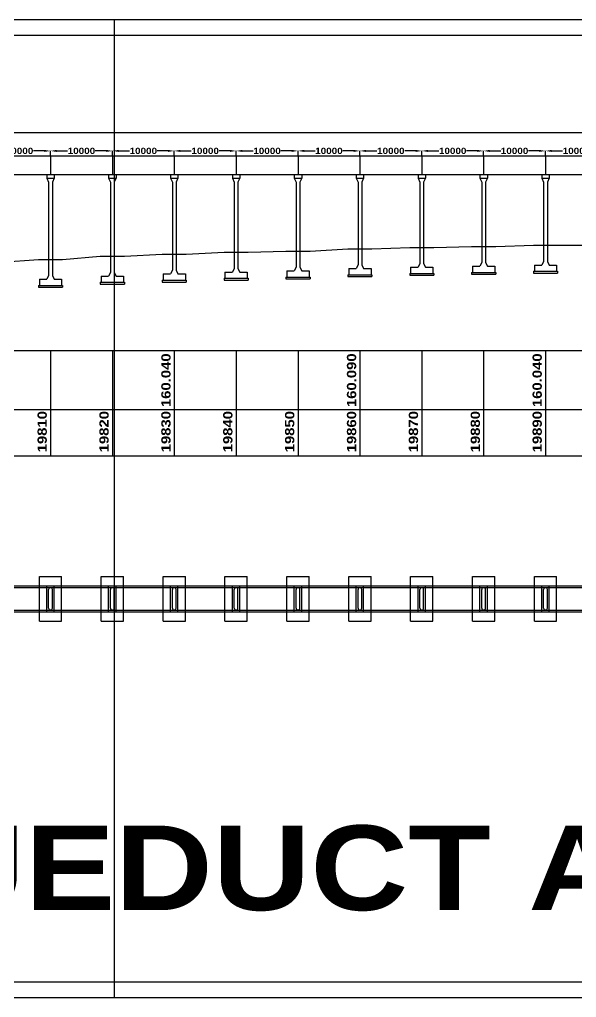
# Model space of a CAD drawing. Header units: millimetres. Extents: x -78649 to 789451, y -132618 to 25389.
# Drawn here: x 484151 to 574151, y -132618 to 25389 of the extents above; entities that cross this region are included whole.
import ezdxf

# ---------------------------------------------------------------- set-up
doc = ezdxf.new("R2010")
doc.units = ezdxf.units.MM
doc.styles.get("Standard").update_dxf_attribs({"font": 'ARIBLK.TTF'})
doc.dimstyles.new('ISO-25', dxfattribs={"dimtxt": 1000, "dimasz": 1000, "dimexe": 1.25, "dimexo": 0.625, "dimtad": 0, "dimtxsty": 'Standard', "dimcen": 75, "dimadec": 0, "dimazin": 0, "dimtfac": 1, "dimtmove": 0, "dimatfit": 2, "dimfxl": 0, "dimarcsym": 0})

# ---------------------------------------------------------------- blocks, each defined once
blk = doc.blocks.new('*D23')
at = {"color": 0, "lineweight": -2}
for p, q in [((479151, 3390), (479151, 4165)), ((480151, 4164), (481906, 4164)), ((488151, 4164), (486395, 4164)), ((489151, 3390), (489151, 4165))]:
    blk.add_line(p, q, dxfattribs=at)
at = {"color": 0}
for points in [[(480151, 4331), (480151, 3998), (479151, 4164)], [(488151, 4331), (488151, 3998), (489151, 4164)]]:
    blk.add_solid(points, dxfattribs=at)
at = {"layer": 'Defpoints', "color": 0}
for p in [(479151, 3389), (489151, 4164), (489151, 3389)]:
    blk.add_point(p, dxfattribs=at)
at = {"color": 0, "insert": (484151, 4164), "char_height": 1000, "attachment_point": 5}
blk.add_mtext('10000', dxfattribs=at)
blk = doc.blocks.new('*D24')
at = {"color": 0, "lineweight": -2}
for p, q in [((489151, 3390), (489151, 4165)), ((490151, 4164), (491906, 4164)), ((498151, 4164), (496395, 4164)), ((499151, 3390), (499151, 4165))]:
    blk.add_line(p, q, dxfattribs=at)
at = {"color": 0}
for points in [[(490151, 4331), (490151, 3998), (489151, 4164)], [(498151, 4331), (498151, 3998), (499151, 4164)]]:
    blk.add_solid(points, dxfattribs=at)
at = {"layer": 'Defpoints', "color": 0}
for p in [(489151, 3389), (499151, 4164), (499151, 3389)]:
    blk.add_point(p, dxfattribs=at)
at = {"color": 0, "insert": (494151, 4164), "char_height": 1000, "attachment_point": 5}
blk.add_mtext('10000', dxfattribs=at)
blk = doc.blocks.new('*D25')
at = {"color": 0, "lineweight": -2}
for p, q in [((499151, 3390), (499151, 4165)), ((500151, 4164), (501906, 4164)), ((508151, 4164), (506395, 4164)), ((509151, 3390), (509151, 4165))]:
    blk.add_line(p, q, dxfattribs=at)
at = {"color": 0}
for points in [[(500151, 4331), (500151, 3998), (499151, 4164)], [(508151, 4331), (508151, 3998), (509151, 4164)]]:
    blk.add_solid(points, dxfattribs=at)
at = {"layer": 'Defpoints', "color": 0}
for p in [(499151, 3389), (509151, 4164), (509151, 3389)]:
    blk.add_point(p, dxfattribs=at)
at = {"color": 0, "insert": (504151, 4164), "char_height": 1000, "attachment_point": 5}
blk.add_mtext('10000', dxfattribs=at)
blk = doc.blocks.new('*D26')
at = {"color": 0, "lineweight": -2}
for p, q in [((509151, 3390), (509151, 4165)), ((510151, 4164), (511906, 4164)), ((518151, 4164), (516395, 4164)), ((519151, 3390), (519151, 4165))]:
    blk.add_line(p, q, dxfattribs=at)
at = {"color": 0}
for points in [[(510151, 4331), (510151, 3998), (509151, 4164)], [(518151, 4331), (518151, 3998), (519151, 4164)]]:
    blk.add_solid(points, dxfattribs=at)
at = {"layer": 'Defpoints', "color": 0}
for p in [(509151, 3389), (519151, 4164), (519151, 3389)]:
    blk.add_point(p, dxfattribs=at)
at = {"color": 0, "insert": (514151, 4164), "char_height": 1000, "attachment_point": 5}
blk.add_mtext('10000', dxfattribs=at)
blk = doc.blocks.new('*D27')
at = {"color": 0, "lineweight": -2}
for p, q in [((519151, 3390), (519151, 4165)), ((520151, 4164), (521906, 4164)), ((528151, 4164), (526395, 4164)), ((529151, 3390), (529151, 4165))]:
    blk.add_line(p, q, dxfattribs=at)
at = {"color": 0}
for points in [[(520151, 4331), (520151, 3998), (519151, 4164)], [(528151, 4331), (528151, 3998), (529151, 4164)]]:
    blk.add_solid(points, dxfattribs=at)
at = {"layer": 'Defpoints', "color": 0}
for p in [(519151, 3389), (529151, 4164), (529151, 3389)]:
    blk.add_point(p, dxfattribs=at)
at = {"color": 0, "insert": (524151, 4164), "char_height": 1000, "attachment_point": 5}
blk.add_mtext('10000', dxfattribs=at)
blk = doc.blocks.new('*D28')
at = {"color": 0, "lineweight": -2}
for p, q in [((529151, 3390), (529151, 4165)), ((530151, 4164), (531906, 4164)), ((538151, 4164), (536395, 4164)), ((539151, 3390), (539151, 4165))]:
    blk.add_line(p, q, dxfattribs=at)
at = {"color": 0}
for points in [[(530151, 4331), (530151, 3998), (529151, 4164)], [(538151, 4331), (538151, 3998), (539151, 4164)]]:
    blk.add_solid(points, dxfattribs=at)
at = {"layer": 'Defpoints', "color": 0}
for p in [(529151, 3389), (539151, 4164), (539151, 3389)]:
    blk.add_point(p, dxfattribs=at)
at = {"color": 0, "insert": (534151, 4164), "char_height": 1000, "attachment_point": 5}
blk.add_mtext('10000', dxfattribs=at)
blk = doc.blocks.new('*D29')
at = {"color": 0, "lineweight": -2}
for p, q in [((539151, 3390), (539151, 4165)), ((540151, 4164), (541906, 4164)), ((548151, 4164), (546395, 4164)), ((549151, 3390), (549151, 4165))]:
    blk.add_line(p, q, dxfattribs=at)
at = {"color": 0}
for points in [[(540151, 4331), (540151, 3998), (539151, 4164)], [(548151, 4331), (548151, 3998), (549151, 4164)]]:
    blk.add_solid(points, dxfattribs=at)
at = {"layer": 'Defpoints', "color": 0}
for p in [(539151, 3389), (549151, 4164), (549151, 3389)]:
    blk.add_point(p, dxfattribs=at)
at = {"color": 0, "insert": (544151, 4164), "char_height": 1000, "attachment_point": 5}
blk.add_mtext('10000', dxfattribs=at)
blk = doc.blocks.new('*D30')
at = {"color": 0, "lineweight": -2}
for p, q in [((549151, 3390), (549151, 4165)), ((550151, 4164), (551906, 4164)), ((558151, 4164), (556395, 4164)), ((559151, 3390), (559151, 4165))]:
    blk.add_line(p, q, dxfattribs=at)
at = {"color": 0}
for points in [[(550151, 4331), (550151, 3998), (549151, 4164)], [(558151, 4331), (558151, 3998), (559151, 4164)]]:
    blk.add_solid(points, dxfattribs=at)
at = {"layer": 'Defpoints', "color": 0}
for p in [(549151, 3389), (559151, 4164), (559151, 3389)]:
    blk.add_point(p, dxfattribs=at)
at = {"color": 0, "insert": (554151, 4164), "char_height": 1000, "attachment_point": 5}
blk.add_mtext('10000', dxfattribs=at)
blk = doc.blocks.new('*D31')
at = {"color": 0, "lineweight": -2}
for p, q in [((559151, 3390), (559151, 4165)), ((560151, 4164), (561906, 4164)), ((568151, 4164), (566395, 4164)), ((569151, 3390), (569151, 4165))]:
    blk.add_line(p, q, dxfattribs=at)
at = {"color": 0}
for points in [[(560151, 4331), (560151, 3998), (559151, 4164)], [(568151, 4331), (568151, 3998), (569151, 4164)]]:
    blk.add_solid(points, dxfattribs=at)
at = {"layer": 'Defpoints', "color": 0}
for p in [(559151, 3389), (569151, 4164), (569151, 3389)]:
    blk.add_point(p, dxfattribs=at)
at = {"color": 0, "insert": (564151, 4164), "char_height": 1000, "attachment_point": 5}
blk.add_mtext('10000', dxfattribs=at)
blk = doc.blocks.new('*D32')
at = {"color": 0, "lineweight": -2}
for p, q in [((569151, 3390), (569151, 4165)), ((570151, 4164), (571906, 4164)), ((578151, 4164), (576395, 4164)), ((579151, 3390), (579151, 4165))]:
    blk.add_line(p, q, dxfattribs=at)
at = {"color": 0}
for points in [[(570151, 4331), (570151, 3998), (569151, 4164)], [(578151, 4331), (578151, 3998), (579151, 4164)]]:
    blk.add_solid(points, dxfattribs=at)
at = {"layer": 'Defpoints', "color": 0}
for p in [(569151, 3389), (579151, 4164), (579151, 3389)]:
    blk.add_point(p, dxfattribs=at)
at = {"color": 0, "insert": (574151, 4164), "char_height": 1000, "attachment_point": 5}
blk.add_mtext('10000', dxfattribs=at)
blk = doc.blocks.new('*D85')
at = {"color": 0, "lineweight": -2}
for p, q in [((-40849, 3390), (-40849, 7097)), ((-39849, 7096), (356463, 7096)), ((778151, 7096), (381839, 7096)), ((779151, 4166), (779151, 7097))]:
    blk.add_line(p, q, dxfattribs=at)
at = {"color": 0}
for points in [[(-39849, 7263), (-39849, 6929), (-40849, 7096)], [(778151, 7263), (778151, 6929), (779151, 7096)]]:
    blk.add_solid(points, dxfattribs=at)
at = {"layer": 'Defpoints', "color": 0}
for p in [(779151, 7096), (-40849, 3390), (779151, 4165)]:
    blk.add_point(p, dxfattribs=at)
at = {"color": 0, "insert": (369151, 7096), "char_height": 1000, "attachment_point": 5}
blk.add_mtext('82 SPANS OF 10 M EACH = 820 M', dxfattribs=at)

msp = doc.modelspace()

# ---------------------------------------------------------------- linework, layer by layer
for p, q in [((-78649.128, 25389.045), (789450.872, 25389.045)), ((499450.872, 25389.045), (499450.872, -132617.936)), ((-76149.128, 22889.045), (786950.872, 22889.045)), ((399150.872, 3389.045), (571700.872, 3389.045)), ((399150.872, 3389.045), (783950.872, 3389.045)), ((486600.872, 3389.045), (491700.872, 3389.045)), ((489150.872, 3389.045), (489150.872, 339.045)), ((496600.872, 3389.045), (501700.872, 3389.045)), ((499150.872, 3389.045), (499150.872, 339.045)), ((506600.872, 3389.045), (511700.872, 3389.045)), ((509150.872, 3389.045), (509150.872, 339.045)), ((516600.872, 3389.045), (521700.872, 3389.045)), ((519150.872, 3389.045), (519150.872, 339.045)), ((526600.872, 3389.045), (531700.872, 3389.045)), ((529150.872, 3389.045), (529150.872, 339.045)), ((536600.872, 3389.045), (541700.872, 3389.045)), ((539150.872, 3389.045), (539150.872, 339.045)), ((546600.872, 3389.045), (551700.872, 3389.045)), ((549150.872, 3389.045), (549150.872, 339.045)), ((556600.872, 3389.045), (561700.872, 3389.045)), ((559150.872, 3389.045), (559150.872, 339.045)), ((569150.872, 3389.045), (569150.872, 339.045)), ((399150.872, 339.045), (571700.872, 339.045)), ((399150.872, 339.045), (783950.872, 339.045)), ((486600.872, 339.045), (491700.872, 339.045)), ((488550.872, 339.045), (488550.872, -260.955)), ((489750.872, 339.045), (489750.872, -260.955)), ((496600.872, 339.045), (501700.872, 339.045)), ((498550.872, 339.045), (498550.872, -260.955)), ((499750.872, 339.045), (499750.872, -260.955)), ((506600.872, 339.045), (511700.872, 339.045)), ((508550.872, 339.045), (508550.872, -260.955)), ((509750.872, 339.045), (509750.872, -260.955)), ((516600.872, 339.045), (521700.872, 339.045)), ((518550.872, 339.045), (518550.872, -260.955)), ((519750.872, 339.045), (519750.872, -260.955)), ((526600.872, 339.045), (531700.872, 339.045)), ((528550.872, 339.045), (528550.872, -260.955)), ((529750.872, 339.045), (529750.872, -260.955)), ((536600.872, 339.045), (541700.872, 339.045)), ((538550.872, 339.045), (538550.872, -260.955)), ((539750.872, 339.045), (539750.872, -260.955)), ((546600.872, 339.045), (551700.872, 339.045)), ((548550.872, 339.045), (548550.872, -260.955)), ((549750.872, 339.045), (549750.872, -260.955)), ((556600.872, 339.045), (561700.872, 339.045)), ((558550.872, 339.045), (558550.872, -260.955)), ((559750.872, 339.045), (559750.872, -260.955)), ((568550.872, 339.045), (568550.872, -260.955)), ((569750.872, 339.045), (569750.872, -260.955)), ((488550.872, -260.955), (489750.872, -260.955)), ((488550.872, -260.955), (488850.872, -860.955)), ((488850.872, -860.955), (488850.872, -15960.955)), ((489750.872, -260.955), (489450.872, -860.955)), ((489450.872, -860.955), (489450.872, -15960.955)), ((498550.872, -260.955), (499750.872, -260.955)), ((498550.872, -260.955), (498850.872, -860.955)), ((498850.872, -860.955), (498850.872, -15460.955)), ((499750.872, -260.955), (499450.872, -860.955)), ((499450.872, -860.955), (499450.872, -15460.955)), ((508550.872, -260.955), (509750.872, -260.955)), ((508550.872, -260.955), (508850.872, -860.955)), ((508850.872, -860.955), (508850.872, -15120.955)), ((509750.872, -260.955), (509450.872, -860.955)), ((509450.872, -860.955), (509450.872, -15120.955)), ((518550.872, -260.955), (519750.872, -260.955)), ((518550.872, -260.955), (518850.872, -860.955)), ((518850.872, -860.955), (518850.872, -14820.955)), ((519750.872, -260.955), (519450.872, -860.955)), ((519450.872, -860.955), (519450.872, -14820.955)), ((528550.872, -260.955), (529750.872, -260.955)), ((528550.872, -260.955), (528850.872, -860.955)), ((528850.872, -860.955), (528850.872, -14630.955)), ((529750.872, -260.955), (529450.872, -860.955)), ((529450.872, -860.955), (529450.872, -14630.955)), ((538550.872, -260.955), (539750.872, -260.955)), ((538550.872, -260.955), (538850.872, -860.955)), ((538850.872, -860.955), (538850.872, -14250.955)), ((539750.872, -260.955), (539450.872, -860.955)), ((539450.872, -860.955), (539450.872, -14250.955)), ((548550.872, -260.955), (549750.872, -260.955)), ((548550.872, -260.955), (548850.872, -860.955)), ((548850.872, -860.955), (548850.872, -14020.955)), ((549750.872, -260.955), (549450.872, -860.955)), ((549450.872, -860.955), (549450.872, -14020.955)), ((558550.872, -260.955), (559750.872, -260.955)), ((558550.872, -260.955), (558850.872, -860.955)), ((558850.872, -860.955), (558850.872, -13870.955)), ((559750.872, -260.955), (559450.872, -860.955)), ((559450.872, -860.955), (559450.872, -13870.955)), ((568550.872, -260.955), (569750.872, -260.955)), ((568550.872, -260.955), (568850.872, -860.955)), ((568850.872, -860.955), (568850.872, -13690.955)), ((569750.872, -260.955), (569450.872, -860.955)), ((569450.872, -860.955), (569450.872, -13690.955)), ((571100.872, -11090.955), (577200.872, -11050.955)), ((501100.872, -12860.955), (507200.872, -12520.955)), ((507200.872, -12520.955), (511100.872, -12520.955)), ((511100.872, -12520.955), (517200.872, -12220.955)), ((517200.872, -12220.955), (521100.872, -12220.955)), ((521100.872, -12220.955), (527200.872, -12030.955)), ((527200.872, -12030.955), (531100.872, -12030.955)), ((531100.872, -12030.955), (537200.872, -11650.955)), ((537200.872, -11650.955), (541100.872, -11650.955)), ((541100.872, -11650.955), (547200.872, -11420.955)), ((547200.872, -11420.955), (551100.872, -11420.955)), ((551100.872, -11420.955), (557200.872, -11270.955)), ((557200.872, -11270.955), (561100.872, -11270.955)), ((561100.872, -11270.955), (567200.872, -11090.955)), ((567200.872, -11090.955), (571100.872, -11090.955)), ((481100.872, -13810.955), (487200.872, -13360.955)), ((487200.872, -13360.955), (491100.872, -13360.955)), ((491100.872, -13360.955), (497200.872, -12860.955)), ((497200.872, -12860.955), (501100.872, -12860.955)), ((548850.872, -14020.955), (548550.872, -14620.955)), ((549450.872, -14020.955), (549750.872, -14620.955)), ((558850.872, -13870.955), (558550.872, -14470.955)), ((559450.872, -13870.955), (559750.872, -14470.955)), ((568850.872, -13690.955), (568550.872, -14290.955)), ((569450.872, -13690.955), (569750.872, -14290.955)), ((498850.872, -15460.955), (498550.872, -16060.955)), ((499450.872, -15460.955), (499750.872, -16060.955)), ((507350.872, -15720.955), (507350.872, -16720.955)), ((507350.872, -15720.955), (508550.872, -15720.955)), ((508850.872, -15120.955), (508550.872, -15720.955)), ((509450.872, -15120.955), (509750.872, -15720.955)), ((509750.872, -15720.955), (510950.872, -15720.955)), ((510950.872, -15720.955), (510950.872, -16720.955)), ((517350.872, -15420.955), (517350.872, -16420.955)), ((517350.872, -15420.955), (518550.872, -15420.955)), ((518850.872, -14820.955), (518550.872, -15420.955)), ((519450.872, -14820.955), (519750.872, -15420.955)), ((519750.872, -15420.955), (520950.872, -15420.955)), ((520950.872, -15420.955), (520950.872, -16420.955)), ((527350.872, -15230.955), (527350.872, -16230.955)), ((527350.872, -15230.955), (528550.872, -15230.955)), ((528850.872, -14630.955), (528550.872, -15230.955)), ((529450.872, -14630.955), (529750.872, -15230.955)), ((529750.872, -15230.955), (530950.872, -15230.955)), ((530950.872, -15230.955), (530950.872, -16230.955)), ((537350.872, -14850.955), (537350.872, -15850.955)), ((537350.872, -14850.955), (538550.872, -14850.955)), ((538850.872, -14250.955), (538550.872, -14850.955)), ((539450.872, -14250.955), (539750.872, -14850.955)), ((539750.872, -14850.955), (540950.872, -14850.955)), ((540950.872, -14850.955), (540950.872, -15850.955)), ((547200.872, -15620.955), (551100.872, -15620.955)), ((547200.872, -15620.955), (547200.872, -15920.955)), ((547350.872, -14620.955), (547350.872, -15620.955)), ((547350.872, -14620.955), (548550.872, -14620.955)), ((549750.872, -14620.955), (550950.872, -14620.955)), ((550950.872, -14620.955), (550950.872, -15620.955)), ((551100.872, -15620.955), (551100.872, -15920.955)), ((557200.872, -15470.955), (557200.872, -15770.955)), ((557200.872, -15470.955), (561100.872, -15470.955)), ((557200.872, -15770.955), (561100.872, -15770.955)), ((557350.872, -14470.955), (557350.872, -15470.955)), ((557350.872, -14470.955), (558550.872, -14470.955)), ((559750.872, -14470.955), (560950.872, -14470.955)), ((560950.872, -14470.955), (560950.872, -15470.955)), ((561100.872, -15470.955), (561100.872, -15770.955)), ((567200.872, -15290.955), (567200.872, -15590.955)), ((567200.872, -15290.955), (571100.872, -15290.955)), ((567200.872, -15590.955), (571100.872, -15590.955)), ((567350.872, -14290.955), (567350.872, -15290.955)), ((567350.872, -14290.955), (568550.872, -14290.955)), ((569750.872, -14290.955), (570950.872, -14290.955)), ((570950.872, -14290.955), (570950.872, -15290.955)), ((571100.872, -15290.955), (571100.872, -15590.955)), ((487350.872, -16560.955), (487350.872, -17560.955)), ((487350.872, -16560.955), (488550.872, -16560.955)), ((488850.872, -15960.955), (488550.872, -16560.955)), ((489450.872, -15960.955), (489750.872, -16560.955)), ((489750.872, -16560.955), (490950.872, -16560.955)), ((490950.872, -16560.955), (490950.872, -17560.955)), ((497200.872, -17060.955), (501100.872, -17060.955)), ((497200.872, -17060.955), (497200.872, -17360.955)), ((497200.872, -17360.955), (501100.872, -17360.955)), ((497350.872, -16060.955), (497350.872, -17060.955)), ((497350.872, -16060.955), (498550.872, -16060.955)), ((499750.872, -16060.955), (500950.872, -16060.955)), ((500950.872, -16060.955), (500950.872, -17060.955)), ((501100.872, -17060.955), (501100.872, -17360.955)), ((507200.872, -16720.955), (511100.872, -16720.955)), ((507200.872, -16720.955), (507200.872, -17020.955)), ((507200.872, -17020.955), (511100.872, -17020.955)), ((511100.872, -16720.955), (511100.872, -17020.955)), ((517200.872, -16420.955), (521100.872, -16420.955)), ((517200.872, -16420.955), (517200.872, -16720.955)), ((517200.872, -16720.955), (521100.872, -16720.955)), ((521100.872, -16420.955), (521100.872, -16720.955)), ((527200.872, -16230.955), (527200.872, -16530.955)), ((527200.872, -16230.955), (531100.872, -16230.955)), ((527200.872, -16530.955), (531100.872, -16530.955)), ((531100.872, -16230.955), (531100.872, -16530.955)), ((537200.872, -15850.955), (541100.872, -15850.955)), ((537200.872, -15850.955), (537200.872, -16150.955)), ((537200.872, -16150.955), (541100.872, -16150.955)), ((541100.872, -15850.955), (541100.872, -16150.955)), ((547200.872, -15920.955), (551100.872, -15920.955)), ((487200.872, -17560.955), (487200.872, -17860.955)), ((487200.872, -17560.955), (491100.872, -17560.955)), ((487200.872, -17860.955), (491100.872, -17860.955)), ((491100.872, -17560.955), (491100.872, -17860.955)), ((-76149.128, -28110.955), (786950.872, -28110.955)), ((489150.872, -28110.955), (489150.872, -45110.955)), ((499150.872, -28110.955), (499150.872, -45110.955)), ((509150.872, -28110.955), (509150.872, -45110.955)), ((519150.872, -28110.955), (519150.872, -45110.955)), ((529150.872, -28110.955), (529150.872, -45110.955)), ((539150.872, -28110.955), (539150.872, -45110.955)), ((549150.872, -28110.955), (549150.872, -45110.955)), ((559150.872, -28110.955), (559150.872, -45110.955)), ((569150.872, -28110.955), (569150.872, -45110.955)), ((-76149.128, -37610.955), (786950.872, -37610.955)), ((-76149.128, -45110.955), (786950.872, -45110.955)), ((487350.872, -71810.955), (487350.872, -64610.955)), ((487350.872, -64610.955), (490950.872, -64610.955)), ((490950.872, -71810.955), (490950.872, -64610.955)), ((497350.872, -71810.955), (497350.872, -64610.955)), ((497350.872, -64610.955), (500950.872, -64610.955)), ((500950.872, -71810.955), (500950.872, -64610.955)), ((507350.872, -71810.955), (507350.872, -64610.955)), ((507350.872, -64610.955), (510950.872, -64610.955)), ((510950.872, -71810.955), (510950.872, -64610.955)), ((517350.872, -71810.955), (517350.872, -64610.955)), ((517350.872, -64610.955), (520950.872, -64610.955)), ((520950.872, -71810.955), (520950.872, -64610.955)), ((527350.872, -71810.955), (527350.872, -64610.955)), ((527350.872, -64610.955), (530950.872, -64610.955)), ((530950.872, -71810.955), (530950.872, -64610.955)), ((537350.872, -71810.955), (537350.872, -64610.955)), ((537350.872, -64610.955), (540950.872, -64610.955)), ((540950.872, -71810.955), (540950.872, -64610.955)), ((547350.872, -71810.955), (547350.872, -64610.955)), ((547350.872, -64610.955), (550950.872, -64610.955)), ((550950.872, -71810.955), (550950.872, -64610.955)), ((557350.872, -71810.955), (557350.872, -64610.955)), ((557350.872, -64610.955), (560950.872, -64610.955)), ((560950.872, -71810.955), (560950.872, -64610.955)), ((567350.872, -71810.955), (567350.872, -64610.955)), ((567350.872, -64610.955), (570950.872, -64610.955)), ((570950.872, -71810.955), (570950.872, -64610.955)), ((477350.872, -66110.955), (490950.872, -66110.955)), ((477350.872, -66360.955), (490950.872, -66360.955)), ((487350.872, -66110.955), (500950.872, -66110.955)), ((487350.872, -66360.955), (500950.872, -66360.955)), ((488550.872, -70310.955), (488550.872, -66110.955)), ((488550.872, -66110.955), (489750.872, -66110.955)), ((489750.872, -70310.955), (489750.872, -66110.955)), ((497350.872, -66110.955), (510950.872, -66110.955)), ((497350.872, -66360.955), (510950.872, -66360.955)), ((498550.872, -70310.955), (498550.872, -66110.955)), ((498550.872, -66110.955), (499750.872, -66110.955)), ((499750.872, -70310.955), (499750.872, -66110.955)), ((507350.872, -66110.955), (520950.872, -66110.955)), ((507350.872, -66360.955), (520950.872, -66360.955)), ((508550.872, -70310.955), (508550.872, -66110.955)), ((508550.872, -66110.955), (509750.872, -66110.955)), ((509750.872, -70310.955), (509750.872, -66110.955)), ((517350.872, -66110.955), (530950.872, -66110.955)), ((517350.872, -66360.955), (530950.872, -66360.955)), ((518550.872, -70310.955), (518550.872, -66110.955)), ((518550.872, -66110.955), (519750.872, -66110.955)), ((519750.872, -70310.955), (519750.872, -66110.955)), ((527350.872, -66110.955), (540950.872, -66110.955)), ((527350.872, -66360.955), (540950.872, -66360.955)), ((528550.872, -70310.955), (528550.872, -66110.955)), ((528550.872, -66110.955), (529750.872, -66110.955)), ((529750.872, -70310.955), (529750.872, -66110.955)), ((537350.872, -66110.955), (550950.872, -66110.955)), ((537350.872, -66360.955), (550950.872, -66360.955)), ((538550.872, -70310.955), (538550.872, -66110.955)), ((538550.872, -66110.955), (539750.872, -66110.955)), ((539750.872, -70310.955), (539750.872, -66110.955)), ((547350.872, -66110.955), (560950.872, -66110.955)), ((547350.872, -66360.955), (560950.872, -66360.955)), ((548550.872, -70310.955), (548550.872, -66110.955)), ((548550.872, -66110.955), (549750.872, -66110.955)), ((549750.872, -70310.955), (549750.872, -66110.955)), ((557350.872, -66110.955), (570950.872, -66110.955)), ((557350.872, -66360.955), (570950.872, -66360.955)), ((558550.872, -70310.955), (558550.872, -66110.955)), ((558550.872, -66110.955), (559750.872, -66110.955)), ((559750.872, -70310.955), (559750.872, -66110.955)), ((567350.872, -66110.955), (580950.872, -66110.955)), ((567350.872, -66360.955), (580950.872, -66360.955)), ((568550.872, -70310.955), (568550.872, -66110.955)), ((568550.872, -66110.955), (569750.872, -66110.955)), ((569750.872, -70310.955), (569750.872, -66110.955)), ((488850.872, -69710.955), (488850.872, -66710.955)), ((489450.872, -69710.955), (489450.872, -66710.955)), ((498850.872, -69710.955), (498850.872, -66710.955)), ((499450.872, -69710.955), (499450.872, -66710.955)), ((508850.872, -69710.955), (508850.872, -66710.955)), ((509450.872, -69710.955), (509450.872, -66710.955)), ((518850.872, -69710.955), (518850.872, -66710.955)), ((519450.872, -69710.955), (519450.872, -66710.955)), ((528850.872, -69710.955), (528850.872, -66710.955)), ((529450.872, -69710.955), (529450.872, -66710.955)), ((538850.872, -69710.955), (538850.872, -66710.955)), ((539450.872, -69710.955), (539450.872, -66710.955)), ((548850.872, -69710.955), (548850.872, -66710.955)), ((549450.872, -69710.955), (549450.872, -66710.955)), ((558850.872, -69710.955), (558850.872, -66710.955)), ((559450.872, -69710.955), (559450.872, -66710.955)), ((568850.872, -69710.955), (568850.872, -66710.955)), ((569450.872, -69710.955), (569450.872, -66710.955)), ((477350.872, -70060.955), (490950.872, -70060.955)), ((477350.872, -70310.955), (490950.872, -70310.955)), ((487350.872, -70060.955), (500950.872, -70060.955)), ((487350.872, -70310.955), (500950.872, -70310.955)), ((488550.872, -70310.955), (489750.872, -70310.955)), ((497350.872, -70060.955), (510950.872, -70060.955)), ((497350.872, -70310.955), (510950.872, -70310.955)), ((498550.872, -70310.955), (499750.872, -70310.955)), ((507350.872, -70060.955), (520950.872, -70060.955)), ((507350.872, -70310.955), (520950.872, -70310.955)), ((508550.872, -70310.955), (509750.872, -70310.955)), ((517350.872, -70060.955), (530950.872, -70060.955)), ((517350.872, -70310.955), (530950.872, -70310.955)), ((518550.872, -70310.955), (519750.872, -70310.955)), ((527350.872, -70060.955), (540950.872, -70060.955)), ((527350.872, -70310.955), (540950.872, -70310.955)), ((528550.872, -70310.955), (529750.872, -70310.955)), ((537350.872, -70060.955), (550950.872, -70060.955)), ((537350.872, -70310.955), (550950.872, -70310.955)), ((538550.872, -70310.955), (539750.872, -70310.955)), ((547350.872, -70060.955), (560950.872, -70060.955)), ((547350.872, -70310.955), (560950.872, -70310.955)), ((548550.872, -70310.955), (549750.872, -70310.955)), ((557350.872, -70060.955), (570950.872, -70060.955)), ((557350.872, -70310.955), (570950.872, -70310.955)), ((558550.872, -70310.955), (559750.872, -70310.955)), ((567350.872, -70060.955), (580950.872, -70060.955)), ((567350.872, -70310.955), (580950.872, -70310.955)), ((568550.872, -70310.955), (569750.872, -70310.955)), ((487350.872, -71810.955), (490950.872, -71810.955)), ((497350.872, -71810.955), (500950.872, -71810.955)), ((507350.872, -71810.955), (510950.872, -71810.955)), ((517350.872, -71810.955), (520950.872, -71810.955)), ((527350.872, -71810.955), (530950.872, -71810.955)), ((537350.872, -71810.955), (540950.872, -71810.955)), ((547350.872, -71810.955), (550950.872, -71810.955)), ((557350.872, -71810.955), (560950.872, -71810.955)), ((567350.872, -71810.955), (570950.872, -71810.955)), ((-76149.128, -130117.936), (786950.872, -130117.936)), ((-78649.128, -132617.936), (789450.872, -132617.936))]:
    msp.add_line(p, q)
for centre, start, end in [((489150.872, -66710.955), 0, 180), ((499150.872, -66710.955), 0, 180), ((509150.872, -66710.955), 0, 180), ((519150.872, -66710.955), 0, 180), ((529150.872, -66710.955), 0, 180), ((539150.872, -66710.955), 0, 180), ((549150.872, -66710.955), 0, 180), ((559150.872, -66710.955), 0, 180), ((569150.872, -66710.955), 0, 180), ((489150.872, -69710.955), 180, 0), ((499150.872, -69710.955), 180, 0), ((509150.872, -69710.955), 180, 0), ((519150.872, -69710.955), 180, 0), ((529150.872, -69710.955), 180, 0), ((539150.872, -69710.955), 180, 0), ((549150.872, -69710.955), 180, 0), ((559150.872, -69710.955), 180, 0), ((569150.872, -69710.955), 180, 0)]:
    msp.add_arc(centre, 300, start, end)

# ---------------------------------------------------------------- texts
at = {"char_height": 1500, "attachment_point": 1, "rotation": 90}
for s, insert in [('160.040', (507054.849, -37224.482)), ('160.090', (537054.849, -37224.482)), ('160.040', (567054.849, -37224.482)), ('19810', (487054.849, -44537.874)), ('19820', (497054.849, -44537.874)), ('19830', (507054.849, -44537.874)), ('19840', (517054.849, -44537.874)), ('19850', (527054.849, -44537.874)), ('19860', (537054.849, -44537.874)), ('19870', (547054.849, -44537.874)), ('19880', (557054.849, -44537.874)), ('19890', (567054.849, -44537.874))]:
    msp.add_mtext(s, dxfattribs=dict(at, insert=insert))
at = {"insert": (-4263.353, -104840.387), "char_height": 13668.75, "width": 5075668.1362, "attachment_point": 1}
msp.add_mtext('GENERAL ARRANGEMENT DRAWING OF AQUEDUCT ACROSS SOM RIVER', dxfattribs=at)

# ---------------------------------------------------------------- dimensions: what is measured, and where the dimension line sits
dim = msp.add_linear_dim(base=(779150.872, 7095.912), p1=(-40849.128, 3389.67), p2=(779150.872, 4165.462), text='82 SPANS OF 10 M EACH = 820 M', dimstyle='ISO-25')
dim.commit()
dim.dimension.update_dxf_attribs({"geometry": '*D85', "text_midpoint": (369150.872, 7095.912)})
for base, p1, p2, picture, middle in [((489150.872, 4164.212), (479150.872, 3389.045), (489150.872, 3389.045), '*D23', (484150.872, 4164.212)), ((499150.872, 4164.212), (489150.872, 3389.045), (499150.872, 3389.045), '*D24', (494150.872, 4164.212)), ((509150.872, 4164.212), (499150.872, 3389.045), (509150.872, 3389.045), '*D25', (504150.872, 4164.212)), ((519150.872, 4164.212), (509150.872, 3389.045), (519150.872, 3389.045), '*D26', (514150.872, 4164.212)), ((529150.872, 4164.212), (519150.872, 3389.045), (529150.872, 3389.045), '*D27', (524150.872, 4164.212)), ((539150.872, 4164.212), (529150.872, 3389.045), (539150.872, 3389.045), '*D28', (534150.872, 4164.212)), ((549150.872, 4164.212), (539150.872, 3389.045), (549150.872, 3389.045), '*D29', (544150.872, 4164.212)), ((559150.872, 4164.212), (549150.872, 3389.045), (559150.872, 3389.045), '*D30', (554150.872, 4164.212)), ((569150.872, 4164.212), (559150.872, 3389.045), (569150.872, 3389.045), '*D31', (564150.872, 4164.212)), ((579150.872, 4164.212), (569150.872, 3389.045), (579150.872, 3389.045), '*D32', (574150.872, 4164.212))]:
    dim = msp.add_linear_dim(base=base, p1=p1, p2=p2, dimstyle='ISO-25')
    dim.commit()
    dim.dimension.update_dxf_attribs({"geometry": picture, "text_midpoint": middle})

doc.saveas('drawing.dxf')
